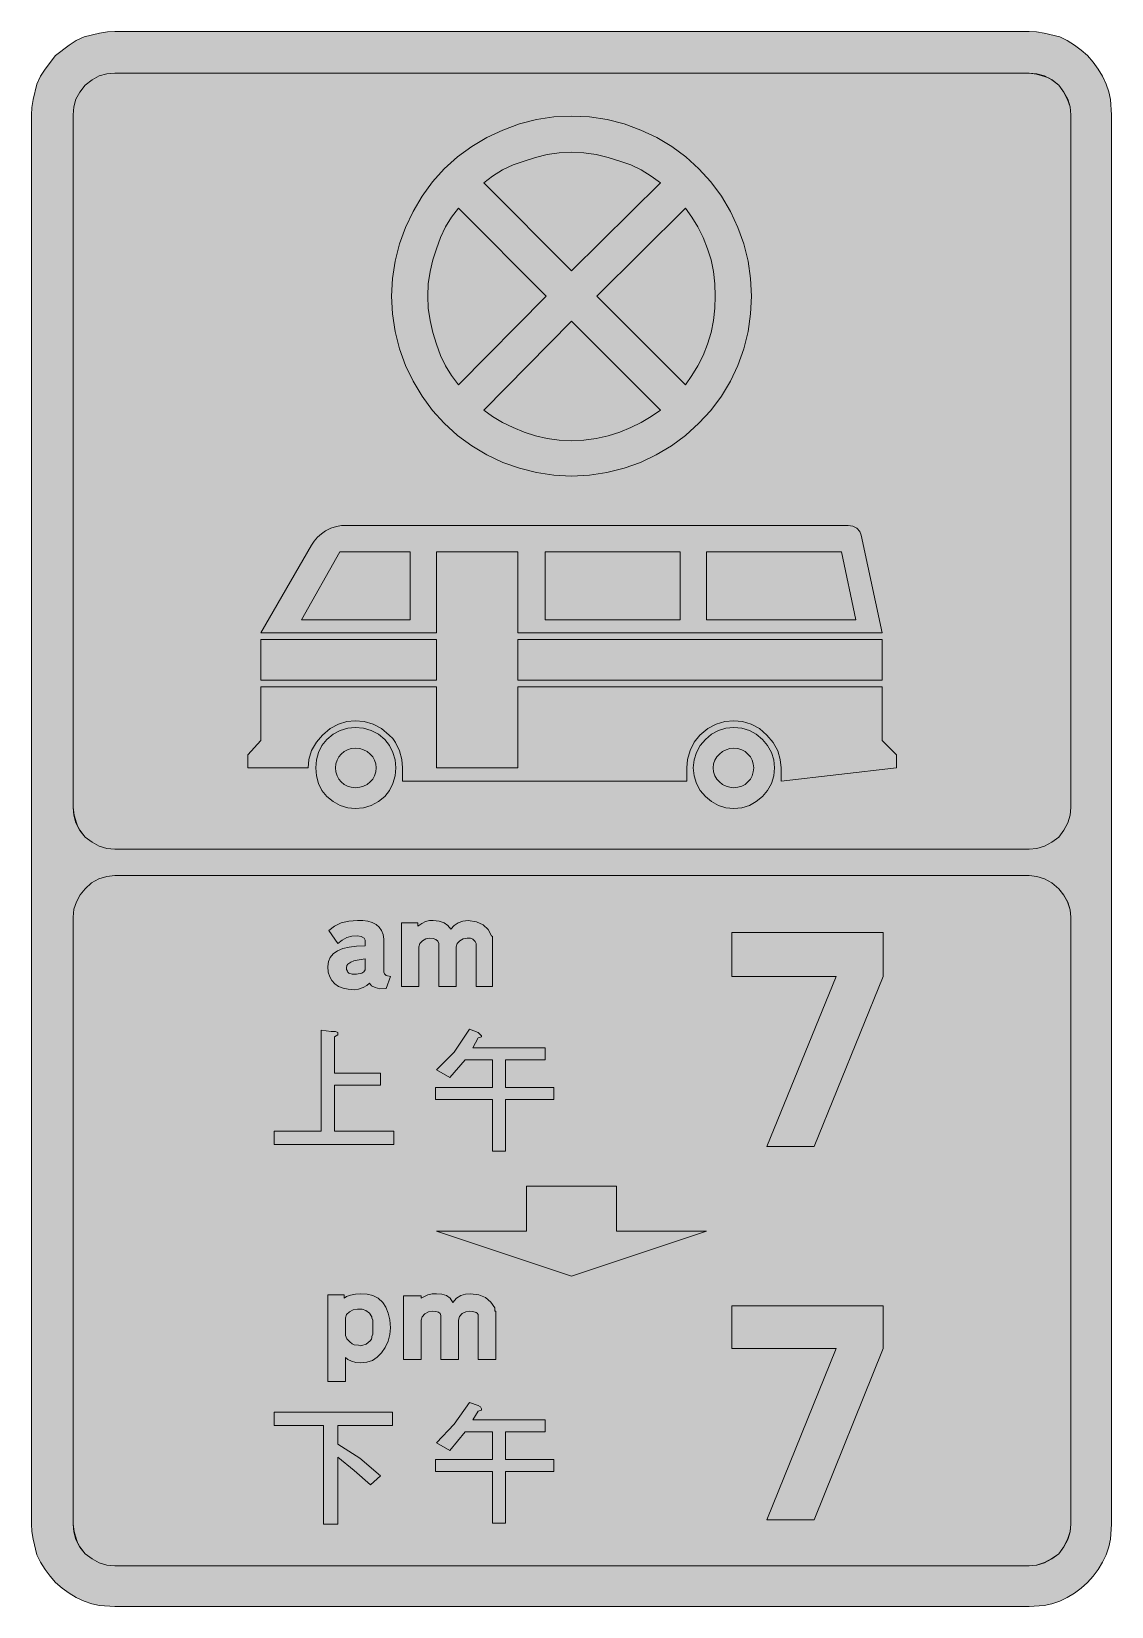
# Model space of a CAD drawing. Header units: metres. Extents: x 196 to 373, y 6 to 264.
import ezdxf

# ---------------------------------------------------------------- set-up
doc = ezdxf.new("R2010")
doc.units = ezdxf.units.M
for name, color, linetype, true_color in [('FILL_BLACK_000000', 7, 'Continuous', 0x000000), ('FILL_BLUE_0000FF', 7, 'Continuous', 0x0000ff), ('FILL_RED_FF0000', 7, 'Continuous', 0xff0000), ('FILL_WHITE_FFFFFF', 7, 'Continuous', 0xffffff)]:
    doc.layers.add(name, color=color, linetype=linetype, true_color=true_color)

msp = doc.modelspace()

# ---------------------------------------------------------------- hatches: boundary and pattern name
at = {"layer": 'FILL_BLACK_000000', "true_color": 0x000000}
h = msp.add_hatch(color=7, dxfattribs=at)
h.dxf.hatch_style = 1
h.paths.add_polyline_path([(362.27, 263.63), (364.86, 262.98), (366.07, 262.38), (367.25, 261.65), (368.35, 260.83), (369.36, 259.92), (370.34, 258.83), (371.16, 257.71), (371.84, 256.53), (372.42, 255.24), (372.86, 254), (373.14, 252.72), (373.32, 250.2), (373.32, 19.08), (373.14, 16.63), (372.86, 15.36), (372.42, 14.04), (371.84, 12.83), (371.16, 11.65), (370.34, 10.55), (369.36, 9.54), (368.35, 8.56), (367.25, 7.74), (366.07, 7.06), (364.86, 6.48), (363.54, 6.04), (362.27, 5.76), (359.82, 5.58), (209.88, 5.58), (207.36, 5.76), (206.08, 6.04), (204.84, 6.48), (203.55, 7.06), (202.37, 7.74), (201.25, 8.56), (200.16, 9.54), (199.25, 10.55), (198.43, 11.65), (197.7, 12.83), (197.1, 14.04), (196.45, 16.63), (196.26, 17.86), (196.2, 19.08), (196.2, 250.2), (196.26, 251.44), (196.45, 252.72), (197.1, 255.24), (197.7, 256.53), (198.43, 257.71), (200.16, 259.92), (202.37, 261.65), (203.55, 262.38), (204.84, 262.98), (207.36, 263.63), (208.64, 263.82), (209.88, 263.88), (359.82, 263.88), (361.04, 263.82), (362.27, 263.63)])
h.paths.add_polyline_path([(206.13, 255.98), (205.02, 255.06), (204.1, 253.95), (203.49, 252.76), (203.15, 251.52), (203.04, 250.2), (203.04, 136.62), (203.15, 135.38), (203.49, 134.12), (204.1, 132.9), (205.02, 131.76), (206.13, 130.92), (207.32, 130.3), (208.56, 129.91), (209.88, 129.78), (359.82, 129.78), (361.06, 129.91), (362.32, 130.3), (363.54, 130.92), (364.68, 131.76), (365.52, 132.9), (366.14, 134.12), (366.53, 135.38), (366.66, 136.62), (366.66, 250.2), (366.53, 251.52), (366.14, 252.76), (365.52, 253.95), (364.68, 255.06), (363.54, 255.98), (362.32, 256.59), (361.06, 256.93), (359.82, 257.04), (209.88, 257.04), (208.56, 256.93), (207.32, 256.59), (206.13, 255.98)], flags=16)
h.paths.add_polyline_path([(207.25, 124.92), (206.06, 124.24), (205.02, 123.3), (204.18, 122.29), (203.56, 121.16), (203.17, 119.93), (203.04, 118.62), (203.04, 19.08), (203.15, 17.84), (203.49, 16.58), (204.1, 15.36), (205.02, 14.22), (206.13, 13.38), (207.32, 12.76), (208.56, 12.37), (209.88, 12.24), (359.82, 12.24), (361.06, 12.37), (362.32, 12.76), (363.54, 13.38), (364.68, 14.22), (365.52, 15.36), (366.14, 16.58), (366.53, 17.84), (366.66, 19.08), (366.66, 118.62), (366.53, 119.81), (366.12, 121.14), (365.47, 122.29), (364.68, 123.3), (363.54, 124.24), (362.32, 124.92), (361.06, 125.32), (359.82, 125.46), (209.88, 125.46), (208.54, 125.32), (207.25, 124.92)], flags=16)
h = msp.add_hatch(color=7, dxfattribs=at)
h.dxf.hatch_style = 1
h.paths.add_polyline_path([(332.28, 181.26), (335.7, 165.24), (275.94, 165.24), (275.94, 178.56), (262.62, 178.56), (262.62, 165.24), (233.82, 165.24), (242.1, 179.64), (242.57, 180.31), (243.13, 180.94), (243.77, 181.51), (244.44, 181.98), (245.27, 182.41), (246.24, 182.7), (247.05, 182.86), (247.86, 182.88), (330.12, 182.88), (330.89, 182.75), (331.54, 182.41), (332.02, 181.89), (332.28, 181.26)])
h.paths.add_polyline_path([(302.58, 178.56), (280.44, 178.56), (280.44, 167.4), (302.58, 167.4), (302.58, 178.56)], flags=16)
h.paths.add_polyline_path([(331.38, 167.4), (329.04, 178.56), (306.9, 178.56), (306.9, 167.4), (331.38, 167.4)], flags=16)
h.paths.add_polyline_path([(246.78, 178.56), (240.48, 167.4), (258.3, 167.4), (258.3, 178.56), (246.78, 178.56)], flags=16)
h = msp.add_hatch(color=7, dxfattribs=at)
h.dxf.hatch_style = 1
h.paths.add_polyline_path([(262.62, 164.16), (262.62, 157.5), (233.82, 157.5), (233.82, 164.16), (262.62, 164.16)])
h = msp.add_hatch(color=7, dxfattribs=at)
h.dxf.hatch_style = 1
h.paths.add_polyline_path([(335.7, 164.16), (335.7, 157.5), (275.94, 157.5), (275.94, 164.16), (335.7, 164.16)])
h = msp.add_hatch(color=7, dxfattribs=at)
h.dxf.hatch_style = 1
h.paths.add_polyline_path([(338.04, 145.26), (338.04, 143.1), (319.14, 140.94), (319.14, 143.1), (319, 144.5), (318.58, 145.93), (317.85, 147.3), (316.8, 148.5), (315.6, 149.55), (314.23, 150.28), (312.8, 150.7), (311.4, 150.84), (309.92, 150.7), (308.47, 150.28), (307.1, 149.55), (305.82, 148.5), (304.87, 147.31), (304.2, 145.98), (303.79, 144.47), (303.66, 143.1), (303.66, 140.94), (257.04, 140.94), (257.04, 143.1), (256.93, 144.5), (256.57, 145.93), (255.9, 147.3), (255.44, 147.93), (254.88, 148.5), (253.6, 149.55), (252.22, 150.28), (250.78, 150.7), (249.3, 150.84), (247.92, 150.7), (246.53, 150.28), (245.17, 149.55), (243.9, 148.5), (242.93, 147.31), (242.1, 145.98), (241.69, 144.47), (241.56, 143.1), (231.66, 143.1), (231.66, 145.26), (233.82, 147.6), (233.82, 156.42), (262.62, 156.42), (262.62, 143.1), (275.94, 143.1), (275.94, 156.42), (335.7, 156.42), (335.7, 147.6), (338.04, 145.26)])
h = msp.add_hatch(color=7, dxfattribs=at)
h.dxf.hatch_style = 1
h.paths.add_polyline_path([(255.47, 140.56), (254.9, 139.43), (254.16, 138.42), (253.12, 137.58), (251.93, 136.96), (250.64, 136.57), (249.3, 136.44), (248.06, 136.57), (246.83, 136.96), (245.66, 137.58), (244.62, 138.42), (243.81, 139.43), (243.25, 140.56), (242.92, 141.79), (242.82, 143.1), (242.92, 144.41), (243.25, 145.64), (243.81, 146.77), (244.62, 147.78), (245.66, 148.62), (246.83, 149.24), (248.06, 149.63), (249.3, 149.76), (250.64, 149.63), (251.93, 149.24), (253.12, 148.62), (254.16, 147.78), (254.9, 146.77), (255.47, 145.64), (255.83, 144.41), (255.96, 143.1), (255.83, 141.79), (255.47, 140.56)])
h.paths.add_polyline_path([(252.46, 144.37), (252.16, 144.92), (251.75, 145.39), (251.25, 145.79), (250.67, 146.09), (250.02, 146.27), (249.3, 146.34), (248.64, 146.27), (248.03, 146.09), (247.48, 145.79), (247.01, 145.39), (246.61, 144.92), (246.31, 144.37), (246.13, 143.76), (246.06, 143.1), (246.13, 142.44), (246.31, 141.83), (246.61, 141.28), (247.01, 140.8), (247.48, 140.41), (248.03, 140.11), (248.64, 139.93), (249.3, 139.86), (250.02, 139.93), (250.67, 140.11), (251.25, 140.41), (251.75, 140.8), (252.16, 141.28), (252.46, 141.83), (252.65, 142.44), (252.72, 143.1), (252.65, 143.76), (252.46, 144.37)], flags=16)
h = msp.add_hatch(color=7, dxfattribs=at)
h.dxf.hatch_style = 1
h.paths.add_polyline_path([(317.54, 140.56), (316.92, 139.43), (316.08, 138.42), (315.07, 137.58), (313.94, 136.96), (312.71, 136.57), (311.4, 136.44), (310.09, 136.57), (308.86, 136.96), (307.73, 137.58), (306.72, 138.42), (305.88, 139.43), (305.26, 140.56), (304.87, 141.79), (304.74, 143.1), (304.87, 144.41), (305.26, 145.64), (305.88, 146.77), (306.72, 147.78), (307.73, 148.62), (308.86, 149.24), (310.09, 149.63), (311.4, 149.76), (312.71, 149.63), (313.94, 149.24), (315.07, 148.62), (316.08, 147.78), (316.92, 146.77), (317.54, 145.64), (317.93, 144.41), (318.06, 143.1), (317.93, 141.79), (317.54, 140.56)])
h.paths.add_polyline_path([(314.39, 144.37), (314.09, 144.92), (313.69, 145.39), (313.22, 145.79), (312.67, 146.09), (312.06, 146.27), (311.4, 146.34), (310.74, 146.27), (310.11, 146.09), (309.53, 145.79), (309.01, 145.39), (308.59, 144.92), (308.26, 144.37), (308.05, 143.76), (307.98, 143.1), (308.05, 142.44), (308.26, 141.83), (308.59, 141.28), (309.01, 140.8), (309.53, 140.41), (310.11, 140.11), (310.74, 139.93), (311.4, 139.86), (312.06, 139.93), (312.67, 140.11), (313.22, 140.41), (313.69, 140.8), (314.09, 141.28), (314.39, 141.83), (314.57, 142.44), (314.64, 143.1), (314.57, 143.76), (314.39, 144.37)], flags=16)
h = msp.add_hatch(color=7, dxfattribs=at)
h.dxf.hatch_style = 1
h.paths.add_polyline_path([(250.9, 114.88), (250.74, 115.2), (250.27, 115.45), (249.66, 115.56), (248.75, 115.49), (247.9, 115.27), (247.13, 114.88), (246.42, 114.3), (244.98, 116.46), (245.9, 117.16), (246.96, 117.72), (248.24, 117.97), (249.66, 118.08), (250.56, 118.09), (251.37, 117.98), (252.09, 117.76), (252.7, 117.43), (253.2, 116.98), (253.58, 116.43), (253.85, 115.78), (253.98, 115.02), (253.98, 109.62), (254.09, 109.35), (254.34, 109.08), (255.06, 108.9), (254.34, 106.92), (253.3, 106.87), (252.54, 107.1), (251.95, 107.39), (251.64, 107.82), (251.22, 107.42), (250.58, 107.08), (249.84, 106.83), (249.12, 106.74), (248.16, 106.8), (247.31, 106.98), (246.57, 107.27), (245.95, 107.68), (245.45, 108.22), (245.1, 108.87), (244.87, 109.63), (244.8, 110.52), (244.9, 111.34), (245.2, 112.04), (245.69, 112.63), (246.37, 113.11), (247.24, 113.47), (248.29, 113.73), (249.52, 113.89), (250.92, 113.94), (250.92, 114.3), (250.9, 114.88)])
h.paths.add_polyline_path([(248.04, 109.8), (248.06, 109.62), (248.22, 109.44), (248.78, 109.28), (249.48, 109.26), (250.4, 109.42), (250.72, 109.64), (250.92, 109.98), (250.92, 111.78), (249.61, 111.58), (249.05, 111.45), (248.58, 111.24), (248.08, 110.92), (247.92, 110.68), (247.86, 110.34), (247.88, 110.07), (248.04, 109.8)], flags=16)
h = msp.add_hatch(color=7, dxfattribs=at)
h.dxf.hatch_style = 1
h.paths.add_polyline_path([(267, 115.08), (266.42, 114.75), (266.01, 114.29), (265.86, 113.76), (265.86, 107.28), (262.98, 107.28), (262.98, 114.3), (262.86, 114.67), (262.53, 114.95), (262.07, 115.14), (261.54, 115.2), (260.88, 115.08), (260.3, 114.75), (259.89, 114.29), (259.74, 113.76), (259.74, 107.28), (256.86, 107.28), (256.86, 117.72), (259.56, 117.72), (259.56, 117.18), (260.19, 117.61), (260.82, 117.9), (261.45, 118.06), (262.08, 118.08), (263.06, 117.98), (263.86, 117.7), (264.48, 117.24), (264.96, 116.64), (265.54, 117.24), (266.2, 117.7), (266.96, 117.98), (267.84, 118.08), (269.19, 117.84), (270.27, 117.36), (271.08, 116.61), (271.62, 115.56), (271.78, 115.47), (271.8, 115.38), (271.8, 115.2), (271.8, 107.28), (269.1, 107.28), (269.1, 114.3), (268.96, 114.66), (268.56, 115.02), (268.18, 115.18), (267.66, 115.2), (267, 115.08)])
h = msp.add_hatch(color=7, dxfattribs=at)
h.dxf.hatch_style = 1
h.paths.add_polyline_path([(328.14, 108.9), (311.04, 108.9), (311.04, 116.1), (335.88, 116.1), (335.88, 108.9), (324.54, 81), (316.8, 81), (328.14, 108.9)])
h = msp.add_hatch(color=7, dxfattribs=at)
h.dxf.hatch_style = 1
h.paths.add_polyline_path([(246.06, 99.9), (246.42, 99.72), (246.42, 99.36), (245.88, 99), (245.88, 93.06), (253.44, 93.06), (253.44, 91.08), (245.88, 91.08), (245.88, 83.52), (255.6, 83.52), (255.6, 81.36), (235.98, 81.36), (235.98, 83.52), (243.72, 83.52), (243.72, 100.08), (245.34, 99.9), (246.06, 99.9)])
h = msp.add_hatch(color=7, dxfattribs=at)
h.dxf.hatch_style = 1
h.paths.add_polyline_path([(265.5, 96.48), (268.02, 100.26), (269.46, 99.72), (270, 99.18), (270, 99), (269.46, 98.82), (268.56, 97.2), (280.44, 97.2), (280.44, 95.22), (273.96, 95.22), (273.96, 90.72), (281.88, 90.72), (281.88, 88.74), (273.96, 88.74), (273.96, 80.28), (271.8, 80.28), (271.8, 88.74), (262.44, 88.74), (262.44, 90.72), (271.8, 90.72), (271.8, 95.22), (267.3, 95.22), (264.78, 92.34), (262.62, 93.6), (265.5, 96.48)])
h = msp.add_hatch(color=7, dxfattribs=at)
h.dxf.hatch_style = 1
h.paths.add_polyline_path([(277.38, 67.14), (277.38, 74.52), (292.14, 74.52), (292.14, 67.14), (306.9, 67.14), (284.76, 59.76), (262.62, 67.14), (277.38, 67.14)])
h = msp.add_hatch(color=7, dxfattribs=at)
h.dxf.hatch_style = 1
h.paths.add_polyline_path([(254.68, 49.09), (254.22, 48.06), (253.62, 47.16), (252.91, 46.45), (252.11, 45.94), (251.22, 45.64), (250.2, 45.54), (249.4, 45.6), (248.67, 45.79), (248.07, 46.07), (247.68, 46.44), (247.68, 42.48), (244.8, 42.48), (244.8, 56.7), (247.5, 56.7), (247.5, 56.16), (247.85, 56.42), (248.51, 56.65), (249.35, 56.82), (250.2, 56.88), (251.24, 56.81), (252.2, 56.56), (253.06, 56.12), (253.8, 55.44), (254.3, 54.67), (254.7, 53.71), (254.96, 52.58), (255.06, 51.3), (254.96, 50.2), (254.68, 49.09)])
h.paths.add_polyline_path([(250.4, 48.37), (251.1, 48.6), (251.75, 49.14), (251.94, 49.41), (252, 49.68), (252, 49.86), (252.18, 50.22), (252.18, 52.56), (252, 52.92), (252, 53.1), (251.61, 53.7), (251.05, 54.13), (250.43, 54.37), (249.84, 54.36), (249.66, 54.36), (248.97, 54.24), (248.33, 53.91), (247.86, 53.45), (247.68, 52.92), (247.68, 50.04), (247.9, 49.5), (248.4, 48.96), (248.78, 48.65), (249.12, 48.49), (249.84, 48.42), (250.11, 48.35), (250.4, 48.37)], flags=16)
h = msp.add_hatch(color=7, dxfattribs=at)
h.dxf.hatch_style = 1
h.paths.add_polyline_path([(266.85, 53.62), (266.4, 53.16), (266.22, 52.56), (266.22, 46.08), (263.34, 46.08), (263.34, 53.28), (263.24, 53.62), (262.96, 53.84), (262.5, 53.96), (261.9, 54), (261.31, 53.88), (260.73, 53.55), (260.28, 53.09), (260.1, 52.56), (260.1, 46.08), (257.22, 46.08), (257.22, 56.52), (260.1, 56.52), (260.1, 56.16), (261.18, 56.7), (261.9, 56.86), (262.62, 56.88), (263.5, 56.81), (264.24, 56.56), (264.85, 56.12), (265.32, 55.44), (265.92, 56.12), (266.62, 56.56), (267.4, 56.81), (268.2, 56.88), (269.55, 56.72), (270.65, 56.25), (271.52, 55.51), (272.16, 54.54), (272.16, 54.18), (272.16, 54.07), (272.16, 54), (272.34, 54), (272.34, 53.64), (272.34, 46.08), (269.46, 46.08), (269.46, 53.1), (269.46, 53.46), (269.28, 53.71), (269.1, 53.82), (268.56, 53.98), (268.02, 54), (267.43, 53.9), (266.85, 53.62)])
h = msp.add_hatch(color=7, dxfattribs=at)
h.dxf.hatch_style = 1
h.paths.add_polyline_path([(328.14, 47.88), (311.04, 47.88), (311.04, 54.9), (335.88, 54.9), (335.88, 47.88), (324.54, 19.8), (316.8, 19.8), (328.14, 47.88)])
h = msp.add_hatch(color=7, dxfattribs=at)
h.dxf.hatch_style = 1
h.paths.add_polyline_path([(265.5, 35.46), (268.02, 39.06), (269.46, 38.52), (269.82, 38.34), (270, 37.98), (270, 37.8), (269.46, 37.62), (268.56, 36.18), (280.44, 36.18), (280.44, 34.2), (273.96, 34.2), (273.96, 29.7), (281.88, 29.7), (281.88, 27.72), (273.96, 27.72), (273.96, 19.26), (271.8, 19.26), (271.8, 27.72), (262.44, 27.72), (262.44, 29.7), (271.8, 29.7), (271.8, 34.2), (267.3, 34.2), (264.78, 31.14), (262.62, 32.4), (265.5, 35.46)])
h = msp.add_hatch(color=7, dxfattribs=at)
h.dxf.hatch_style = 1
h.paths.add_polyline_path([(255.42, 37.44), (255.42, 35.28), (246.42, 35.28), (246.42, 32.22), (250.02, 29.88), (253.44, 27), (251.82, 25.56), (249.12, 27.9), (246.42, 30.06), (246.42, 19.08), (244.08, 19.08), (244.08, 35.28), (235.98, 35.28), (235.98, 37.44), (255.42, 37.44)])
at = {"layer": 'FILL_BLUE_0000FF', "true_color": 0x0000ff}
h = msp.add_hatch(color=7, dxfattribs=at)
h.dxf.hatch_style = 1
h.paths.add_polyline_path([(271.81, 240.18), (273.42, 241.18), (275.17, 242), (277.02, 242.64), (278.84, 243.24), (280.75, 243.7), (282.74, 243.98), (284.76, 244.08), (286.78, 243.98), (288.79, 243.7), (290.76, 243.24), (292.68, 242.64), (294.51, 242), (296.21, 241.18), (297.82, 240.18), (299.34, 239.04), (284.76, 224.64), (270.36, 239.04), (271.81, 240.18)])
h = msp.add_hatch(color=7, dxfattribs=at)
h.dxf.hatch_style = 1
h.paths.add_polyline_path([(265.08, 207.44), (264.08, 209.05), (263.26, 210.75), (262.62, 212.58), (262.02, 214.5), (261.56, 216.47), (261.28, 218.48), (261.18, 220.5), (261.28, 222.52), (261.56, 224.5), (262.02, 226.42), (262.62, 228.24), (263.26, 230.09), (264.08, 231.84), (265.08, 233.45), (266.22, 234.9), (280.62, 220.5), (266.22, 205.92), (265.08, 207.44)])
h = msp.add_hatch(color=7, dxfattribs=at)
h.dxf.hatch_style = 1
h.paths.add_polyline_path([(288.9, 220.5), (303.48, 234.9), (304.52, 233.45), (305.48, 231.84), (306.34, 230.09), (307.08, 228.24), (307.66, 226.42), (308.05, 224.5), (308.27, 222.52), (308.34, 220.5), (308.27, 218.48), (308.05, 216.47), (307.66, 214.5), (307.08, 212.58), (306.34, 210.75), (305.48, 209.05), (304.52, 207.44), (303.48, 205.92), (288.9, 220.5)])
h = msp.add_hatch(color=7, dxfattribs=at)
h.dxf.hatch_style = 1
h.paths.add_polyline_path([(284.76, 216.36), (299.34, 201.78), (297.82, 200.74), (296.21, 199.78), (294.51, 198.92), (292.68, 198.18), (290.76, 197.58), (288.79, 197.12), (286.78, 196.84), (284.76, 196.74), (282.74, 196.84), (280.75, 197.12), (278.84, 197.58), (277.02, 198.18), (275.17, 198.92), (273.42, 199.78), (271.81, 200.74), (270.36, 201.78), (284.76, 216.36)])
at = {"layer": 'FILL_RED_FF0000', "true_color": 0xff0000}
h = msp.add_hatch(color=7, dxfattribs=at)
h.dxf.hatch_style = 1
h.paths.add_polyline_path([(314.14, 217.55), (313.71, 214.66), (313.02, 211.84), (312.05, 209.11), (310.83, 206.51), (309.34, 204.05), (307.61, 201.74), (305.64, 199.62), (303.47, 197.65), (301.14, 195.92), (298.67, 194.43), (296.08, 193.21), (293.38, 192.24), (290.58, 191.55), (287.7, 191.12), (284.76, 190.98), (281.87, 191.12), (279.02, 191.55), (276.22, 192.24), (273.51, 193.21), (270.9, 194.43), (268.41, 195.92), (266.06, 197.65), (263.88, 199.62), (261.96, 201.74), (260.25, 204.05), (258.77, 206.51), (257.53, 209.11), (256.55, 211.84), (255.83, 214.66), (255.39, 217.55), (255.24, 220.5), (255.39, 223.39), (255.83, 226.24), (256.55, 229.04), (257.53, 231.75), (258.77, 234.36), (260.25, 236.85), (261.96, 239.2), (263.88, 241.38), (266.06, 243.3), (268.41, 245.01), (270.9, 246.49), (273.51, 247.72), (276.22, 248.71), (279.02, 249.43), (281.87, 249.87), (284.76, 250.02), (287.71, 249.87), (290.6, 249.43), (293.42, 248.71), (296.14, 247.72), (298.75, 246.49), (301.21, 245.01), (303.52, 243.3), (305.64, 241.38), (307.61, 239.2), (309.34, 236.85), (310.83, 234.36), (312.05, 231.75), (313.02, 229.04), (313.71, 226.24), (314.14, 223.39), (314.28, 220.5), (314.14, 217.55)])
at = {"layer": 'FILL_WHITE_FFFFFF', "true_color": 0xffffff}
h = msp.add_hatch(color=7, dxfattribs=at)
h.dxf.hatch_style = 1
h.paths.add_polyline_path([(359.82, 257.04), (361.01, 256.9), (362.34, 256.5), (362.98, 256.3), (363.58, 255.98), (364.68, 255.06), (365.47, 253.96), (366.12, 252.72), (366.53, 251.53), (366.66, 250.2), (366.66, 136.62), (366.53, 135.38), (366.14, 134.12), (365.52, 132.9), (364.68, 131.76), (363.54, 130.92), (362.32, 130.3), (361.06, 129.91), (359.82, 129.78), (209.88, 129.78), (208.56, 129.91), (207.32, 130.3), (206.13, 130.92), (205.02, 131.76), (204.1, 132.86), (203.78, 133.46), (203.58, 134.1), (203.18, 135.36), (203.04, 136.62), (203.04, 250.2), (203.15, 251.52), (203.49, 252.76), (204.1, 253.95), (205.02, 255.06), (206.13, 255.98), (207.32, 256.59), (208.56, 256.93), (209.88, 257.04), (359.82, 257.04)])
h = msp.add_hatch(color=7, dxfattribs=at)
h.dxf.hatch_style = 1
h.paths.add_polyline_path([(359.82, 125.46), (361.06, 125.32), (362.32, 124.92), (363.54, 124.24), (364.68, 123.3), (365.52, 122.26), (366.14, 121.09), (366.53, 119.86), (366.66, 118.62), (366.66, 19.08), (366.53, 17.89), (366.12, 16.56), (365.47, 15.32), (364.68, 14.22), (363.51, 13.43), (362.34, 12.78), (361.01, 12.37), (359.82, 12.24), (209.88, 12.24), (208.56, 12.37), (207.32, 12.76), (206.13, 13.38), (205.02, 14.22), (204.1, 15.32), (203.78, 15.92), (203.58, 16.56), (203.18, 17.89), (203.04, 19.08), (203.04, 118.62), (203.17, 119.93), (203.56, 121.16), (204.18, 122.29), (205.02, 123.3), (206.06, 124.24), (207.25, 124.92), (208.54, 125.32), (209.88, 125.46), (359.82, 125.46)])

# ---------------------------------------------------------------- linework, layer by layer
at = {"layer": 'FILL_BLACK_000000', "lineweight": 0, "true_color": 0x000000}
for points in [[(362.27, 263.63), (364.86, 262.98), (366.07, 262.38), (367.25, 261.65), (368.35, 260.83), (369.36, 259.92), (370.34, 258.83), (371.16, 257.71), (371.84, 256.53), (372.42, 255.24), (372.86, 254), (373.14, 252.72), (373.32, 250.2), (373.32, 19.08), (373.14, 16.63), (372.86, 15.36), (372.42, 14.04), (371.84, 12.83), (371.16, 11.65), (370.34, 10.55), (369.36, 9.54), (368.35, 8.56), (367.25, 7.74), (366.07, 7.06), (364.86, 6.48), (363.54, 6.04), (362.27, 5.76), (359.82, 5.58), (209.88, 5.58), (207.36, 5.76), (206.08, 6.04), (204.84, 6.48), (203.55, 7.06), (202.37, 7.74), (201.25, 8.56), (200.16, 9.54), (199.25, 10.55), (198.43, 11.65), (197.7, 12.83), (197.1, 14.04), (196.45, 16.63), (196.26, 17.86), (196.2, 19.08), (196.2, 250.2), (196.26, 251.44), (196.45, 252.72), (197.1, 255.24), (197.7, 256.53), (198.43, 257.71), (200.16, 259.92), (202.37, 261.65), (203.55, 262.38), (204.84, 262.98), (207.36, 263.63), (208.64, 263.82), (209.88, 263.88), (359.82, 263.88), (361.04, 263.82)], [(206.13, 255.98), (205.02, 255.06), (204.1, 253.95), (203.49, 252.76), (203.15, 251.52), (203.04, 250.2), (203.04, 136.62), (203.15, 135.38), (203.49, 134.12), (204.1, 132.9), (205.02, 131.76), (206.13, 130.92), (207.32, 130.3), (208.56, 129.91), (209.88, 129.78), (359.82, 129.78), (361.06, 129.91), (362.32, 130.3), (363.54, 130.92), (364.68, 131.76), (365.52, 132.9), (366.14, 134.12), (366.53, 135.38), (366.66, 136.62), (366.66, 250.2), (366.53, 251.52), (366.14, 252.76), (365.52, 253.95), (364.68, 255.06), (363.54, 255.98), (362.32, 256.59), (361.06, 256.93), (359.82, 257.04), (209.88, 257.04), (208.56, 256.93), (207.32, 256.59)], [(332.28, 181.26), (335.7, 165.24), (275.94, 165.24), (275.94, 178.56), (262.62, 178.56), (262.62, 165.24), (233.82, 165.24), (242.1, 179.64), (242.57, 180.31), (243.13, 180.94), (243.77, 181.51), (244.44, 181.98), (245.27, 182.41), (246.24, 182.7), (247.05, 182.86), (247.86, 182.88), (330.12, 182.88), (330.89, 182.75), (331.54, 182.41), (332.02, 181.89)], [(246.78, 178.56), (240.48, 167.4), (258.3, 167.4), (258.3, 178.56)], [(302.58, 178.56), (280.44, 178.56), (280.44, 167.4), (302.58, 167.4)], [(331.38, 167.4), (329.04, 178.56), (306.9, 178.56), (306.9, 167.4)], [(262.62, 164.16), (262.62, 157.5), (233.82, 157.5), (233.82, 164.16)], [(335.7, 164.16), (335.7, 157.5), (275.94, 157.5), (275.94, 164.16)], [(338.04, 145.26), (338.04, 143.1), (319.14, 140.94), (319.14, 143.1), (319, 144.5), (318.58, 145.93), (317.85, 147.3), (316.8, 148.5), (315.6, 149.55), (314.23, 150.28), (312.8, 150.7), (311.4, 150.84), (309.92, 150.7), (308.47, 150.28), (307.1, 149.55), (305.82, 148.5), (304.87, 147.31), (304.2, 145.98), (303.79, 144.47), (303.66, 143.1), (303.66, 140.94), (257.04, 140.94), (257.04, 143.1), (256.93, 144.5), (256.57, 145.93), (255.9, 147.3), (255.44, 147.93), (254.88, 148.5), (253.6, 149.55), (252.22, 150.28), (250.78, 150.7), (249.3, 150.84), (247.92, 150.7), (246.53, 150.28), (245.17, 149.55), (243.9, 148.5), (242.93, 147.31), (242.1, 145.98), (241.69, 144.47), (241.56, 143.1), (231.66, 143.1), (231.66, 145.26), (233.82, 147.6), (233.82, 156.42), (262.62, 156.42), (262.62, 143.1), (275.94, 143.1), (275.94, 156.42), (335.7, 156.42), (335.7, 147.6)], [(255.47, 140.56), (254.9, 139.43), (254.16, 138.42), (253.12, 137.58), (251.93, 136.96), (250.64, 136.57), (249.3, 136.44), (248.06, 136.57), (246.83, 136.96), (245.66, 137.58), (244.62, 138.42), (243.81, 139.43), (243.25, 140.56), (242.92, 141.79), (242.82, 143.1), (242.92, 144.41), (243.25, 145.64), (243.81, 146.77), (244.62, 147.78), (245.66, 148.62), (246.83, 149.24), (248.06, 149.63), (249.3, 149.76), (250.64, 149.63), (251.93, 149.24), (253.12, 148.62), (254.16, 147.78), (254.9, 146.77), (255.47, 145.64), (255.83, 144.41), (255.96, 143.1), (255.83, 141.79)], [(317.54, 140.56), (316.92, 139.43), (316.08, 138.42), (315.07, 137.58), (313.94, 136.96), (312.71, 136.57), (311.4, 136.44), (310.09, 136.57), (308.86, 136.96), (307.73, 137.58), (306.72, 138.42), (305.88, 139.43), (305.26, 140.56), (304.87, 141.79), (304.74, 143.1), (304.87, 144.41), (305.26, 145.64), (305.88, 146.77), (306.72, 147.78), (307.73, 148.62), (308.86, 149.24), (310.09, 149.63), (311.4, 149.76), (312.71, 149.63), (313.94, 149.24), (315.07, 148.62), (316.08, 147.78), (316.92, 146.77), (317.54, 145.64), (317.93, 144.41), (318.06, 143.1), (317.93, 141.79)], [(252.46, 144.37), (252.16, 144.92), (251.75, 145.39), (251.25, 145.79), (250.67, 146.09), (250.02, 146.27), (249.3, 146.34), (248.64, 146.27), (248.03, 146.09), (247.48, 145.79), (247.01, 145.39), (246.61, 144.92), (246.31, 144.37), (246.13, 143.76), (246.06, 143.1), (246.13, 142.44), (246.31, 141.83), (246.61, 141.28), (247.01, 140.8), (247.48, 140.41), (248.03, 140.11), (248.64, 139.93), (249.3, 139.86), (250.02, 139.93), (250.67, 140.11), (251.25, 140.41), (251.75, 140.8), (252.16, 141.28), (252.46, 141.83), (252.65, 142.44), (252.72, 143.1), (252.65, 143.76)], [(314.39, 144.37), (314.09, 144.92), (313.69, 145.39), (313.22, 145.79), (312.67, 146.09), (312.06, 146.27), (311.4, 146.34), (310.74, 146.27), (310.11, 146.09), (309.53, 145.79), (309.01, 145.39), (308.59, 144.92), (308.26, 144.37), (308.05, 143.76), (307.98, 143.1), (308.05, 142.44), (308.26, 141.83), (308.59, 141.28), (309.01, 140.8), (309.53, 140.41), (310.11, 140.11), (310.74, 139.93), (311.4, 139.86), (312.06, 139.93), (312.67, 140.11), (313.22, 140.41), (313.69, 140.8), (314.09, 141.28), (314.39, 141.83), (314.57, 142.44), (314.64, 143.1), (314.57, 143.76)], [(207.25, 124.92), (206.06, 124.24), (205.02, 123.3), (204.18, 122.29), (203.56, 121.16), (203.17, 119.93), (203.04, 118.62), (203.04, 19.08), (203.15, 17.84), (203.49, 16.58), (204.1, 15.36), (205.02, 14.22), (206.13, 13.38), (207.32, 12.76), (208.56, 12.37), (209.88, 12.24), (359.82, 12.24), (361.06, 12.37), (362.32, 12.76), (363.54, 13.38), (364.68, 14.22), (365.52, 15.36), (366.14, 16.58), (366.53, 17.84), (366.66, 19.08), (366.66, 118.62), (366.53, 119.81), (366.12, 121.14), (365.47, 122.29), (364.68, 123.3), (363.54, 124.24), (362.32, 124.92), (361.06, 125.32), (359.82, 125.46), (209.88, 125.46), (208.54, 125.32)], [(250.9, 114.88), (250.74, 115.2), (250.27, 115.45), (249.66, 115.56), (248.75, 115.49), (247.9, 115.27), (247.13, 114.88), (246.42, 114.3), (244.98, 116.46), (245.9, 117.16), (246.96, 117.72), (248.24, 117.97), (249.66, 118.08), (250.56, 118.09), (251.37, 117.98), (252.09, 117.76), (252.7, 117.43), (253.2, 116.98), (253.58, 116.43), (253.85, 115.78), (253.98, 115.02), (253.98, 109.62), (254.09, 109.35), (254.34, 109.08), (255.06, 108.9), (254.34, 106.92), (253.3, 106.87), (252.54, 107.1), (251.95, 107.39), (251.64, 107.82), (251.22, 107.42), (250.58, 107.08), (249.84, 106.83), (249.12, 106.74), (248.16, 106.8), (247.31, 106.98), (246.57, 107.27), (245.95, 107.68), (245.45, 108.22), (245.1, 108.87), (244.87, 109.63), (244.8, 110.52), (244.9, 111.34), (245.2, 112.04), (245.69, 112.63), (246.37, 113.11), (247.24, 113.47), (248.29, 113.73), (249.52, 113.89), (250.92, 113.94), (250.92, 114.3)], [(267, 115.08), (266.42, 114.75), (266.01, 114.29), (265.86, 113.76), (265.86, 107.28), (262.98, 107.28), (262.98, 114.3), (262.86, 114.67), (262.53, 114.95), (262.07, 115.14), (261.54, 115.2), (260.88, 115.08), (260.3, 114.75), (259.89, 114.29), (259.74, 113.76), (259.74, 107.28), (256.86, 107.28), (256.86, 117.72), (259.56, 117.72), (259.56, 117.18), (260.19, 117.61), (260.82, 117.9), (261.45, 118.06), (262.08, 118.08), (263.06, 117.98), (263.86, 117.7), (264.48, 117.24), (264.96, 116.64), (265.54, 117.24), (266.2, 117.7), (266.96, 117.98), (267.84, 118.08), (269.19, 117.84), (270.27, 117.36), (271.08, 116.61), (271.62, 115.56), (271.78, 115.47), (271.8, 115.38), (271.8, 115.2), (271.8, 107.28), (269.1, 107.28), (269.1, 114.3), (268.96, 114.66), (268.56, 115.02), (268.18, 115.18), (267.66, 115.2)], [(328.14, 108.9), (311.04, 108.9), (311.04, 116.1), (335.88, 116.1), (335.88, 108.9), (324.54, 81), (316.8, 81)], [(248.04, 109.8), (248.06, 109.62), (248.22, 109.44), (248.78, 109.28), (249.48, 109.26), (250.4, 109.42), (250.72, 109.64), (250.92, 109.98), (250.92, 111.78), (249.61, 111.58), (249.05, 111.45), (248.58, 111.24), (248.08, 110.92), (247.92, 110.68), (247.86, 110.34), (247.88, 110.07)], [(246.06, 99.9), (246.42, 99.72), (246.42, 99.36), (245.88, 99), (245.88, 93.06), (253.44, 93.06), (253.44, 91.08), (245.88, 91.08), (245.88, 83.52), (255.6, 83.52), (255.6, 81.36), (235.98, 81.36), (235.98, 83.52), (243.72, 83.52), (243.72, 100.08), (245.34, 99.9)], [(265.5, 96.48), (268.02, 100.26), (269.46, 99.72), (270, 99.18), (270, 99), (269.46, 98.82), (268.56, 97.2), (280.44, 97.2), (280.44, 95.22), (273.96, 95.22), (273.96, 90.72), (281.88, 90.72), (281.88, 88.74), (273.96, 88.74), (273.96, 80.28), (271.8, 80.28), (271.8, 88.74), (262.44, 88.74), (262.44, 90.72), (271.8, 90.72), (271.8, 95.22), (267.3, 95.22), (264.78, 92.34), (262.62, 93.6)], [(277.38, 67.14), (277.38, 74.52), (292.14, 74.52), (292.14, 67.14), (306.9, 67.14), (284.76, 59.76), (262.62, 67.14)], [(254.68, 49.09), (254.22, 48.06), (253.62, 47.16), (252.91, 46.45), (252.11, 45.94), (251.22, 45.64), (250.2, 45.54), (249.4, 45.6), (248.67, 45.79), (248.07, 46.07), (247.68, 46.44), (247.68, 42.48), (244.8, 42.48), (244.8, 56.7), (247.5, 56.7), (247.5, 56.16), (247.85, 56.42), (248.51, 56.65), (249.35, 56.82), (250.2, 56.88), (251.24, 56.81), (252.2, 56.56), (253.06, 56.12), (253.8, 55.44), (254.3, 54.67), (254.7, 53.71), (254.96, 52.58), (255.06, 51.3), (254.96, 50.2)], [(266.85, 53.62), (266.4, 53.16), (266.22, 52.56), (266.22, 46.08), (263.34, 46.08), (263.34, 53.28), (263.24, 53.62), (262.96, 53.84), (262.5, 53.96), (261.9, 54), (261.31, 53.88), (260.73, 53.55), (260.28, 53.09), (260.1, 52.56), (260.1, 46.08), (257.22, 46.08), (257.22, 56.52), (260.1, 56.52), (260.1, 56.16), (261.18, 56.7), (261.9, 56.86), (262.62, 56.88), (263.5, 56.81), (264.24, 56.56), (264.85, 56.12), (265.32, 55.44), (265.92, 56.12), (266.62, 56.56), (267.4, 56.81), (268.2, 56.88), (269.55, 56.72), (270.65, 56.25), (271.52, 55.51), (272.16, 54.54), (272.16, 54.18), (272.16, 54.07), (272.16, 54), (272.34, 54), (272.34, 53.64), (272.34, 46.08), (269.46, 46.08), (269.46, 53.1), (269.46, 53.46), (269.28, 53.71), (269.1, 53.82), (268.56, 53.98), (268.02, 54), (267.43, 53.9)], [(250.4, 48.37), (251.1, 48.6), (251.75, 49.14), (251.94, 49.41), (252, 49.68), (252, 49.86), (252.18, 50.22), (252.18, 52.56), (252, 52.92), (252, 53.1), (251.61, 53.7), (251.05, 54.13), (250.43, 54.37), (249.84, 54.36), (249.66, 54.36), (248.97, 54.24), (248.33, 53.91), (247.86, 53.45), (247.68, 52.92), (247.68, 50.04), (247.9, 49.5), (248.4, 48.96), (248.78, 48.65), (249.12, 48.49), (249.84, 48.42), (250.11, 48.35)], [(328.14, 47.88), (311.04, 47.88), (311.04, 54.9), (335.88, 54.9), (335.88, 47.88), (324.54, 19.8), (316.8, 19.8)], [(265.5, 35.46), (268.02, 39.06), (269.46, 38.52), (269.82, 38.34), (270, 37.98), (270, 37.8), (269.46, 37.62), (268.56, 36.18), (280.44, 36.18), (280.44, 34.2), (273.96, 34.2), (273.96, 29.7), (281.88, 29.7), (281.88, 27.72), (273.96, 27.72), (273.96, 19.26), (271.8, 19.26), (271.8, 27.72), (262.44, 27.72), (262.44, 29.7), (271.8, 29.7), (271.8, 34.2), (267.3, 34.2), (264.78, 31.14), (262.62, 32.4)], [(255.42, 37.44), (255.42, 35.28), (246.42, 35.28), (246.42, 32.22), (250.02, 29.88), (253.44, 27), (251.82, 25.56), (249.12, 27.9), (246.42, 30.06), (246.42, 19.08), (244.08, 19.08), (244.08, 35.28), (235.98, 35.28), (235.98, 37.44)]]:
    msp.add_lwpolyline(points, close=True, dxfattribs=at)
at = {"layer": 'FILL_BLUE_0000FF', "lineweight": 0, "true_color": 0x0000ff}
for points in [[(271.81, 240.18), (273.42, 241.18), (275.17, 242), (277.02, 242.64), (278.84, 243.24), (280.75, 243.7), (282.74, 243.98), (284.76, 244.08), (286.78, 243.98), (288.79, 243.7), (290.76, 243.24), (292.68, 242.64), (294.51, 242), (296.21, 241.18), (297.82, 240.18), (299.34, 239.04), (284.76, 224.64), (270.36, 239.04)], [(265.08, 207.44), (264.08, 209.05), (263.26, 210.75), (262.62, 212.58), (262.02, 214.5), (261.56, 216.47), (261.28, 218.48), (261.18, 220.5), (261.28, 222.52), (261.56, 224.5), (262.02, 226.42), (262.62, 228.24), (263.26, 230.09), (264.08, 231.84), (265.08, 233.45), (266.22, 234.9), (280.62, 220.5), (266.22, 205.92)], [(288.9, 220.5), (303.48, 234.9), (304.52, 233.45), (305.48, 231.84), (306.34, 230.09), (307.08, 228.24), (307.66, 226.42), (308.05, 224.5), (308.27, 222.52), (308.34, 220.5), (308.27, 218.48), (308.05, 216.47), (307.66, 214.5), (307.08, 212.58), (306.34, 210.75), (305.48, 209.05), (304.52, 207.44), (303.48, 205.92)], [(284.76, 216.36), (299.34, 201.78), (297.82, 200.74), (296.21, 199.78), (294.51, 198.92), (292.68, 198.18), (290.76, 197.58), (288.79, 197.12), (286.78, 196.84), (284.76, 196.74), (282.74, 196.84), (280.75, 197.12), (278.84, 197.58), (277.02, 198.18), (275.17, 198.92), (273.42, 199.78), (271.81, 200.74), (270.36, 201.78)]]:
    msp.add_lwpolyline(points, close=True, dxfattribs=at)
at = {"layer": 'FILL_RED_FF0000', "lineweight": 0, "true_color": 0xff0000}
msp.add_lwpolyline([(314.14, 217.55), (313.71, 214.66), (313.02, 211.84), (312.05, 209.11), (310.83, 206.51), (309.34, 204.05), (307.61, 201.74), (305.64, 199.62), (303.47, 197.65), (301.14, 195.92), (298.67, 194.43), (296.08, 193.21), (293.38, 192.24), (290.58, 191.55), (287.7, 191.12), (284.76, 190.98), (281.87, 191.12), (279.02, 191.55), (276.22, 192.24), (273.51, 193.21), (270.9, 194.43), (268.41, 195.92), (266.06, 197.65), (263.88, 199.62), (261.96, 201.74), (260.25, 204.05), (258.77, 206.51), (257.53, 209.11), (256.55, 211.84), (255.83, 214.66), (255.39, 217.55), (255.24, 220.5), (255.39, 223.39), (255.83, 226.24), (256.55, 229.04), (257.53, 231.75), (258.77, 234.36), (260.25, 236.85), (261.96, 239.2), (263.88, 241.38), (266.06, 243.3), (268.41, 245.01), (270.9, 246.49), (273.51, 247.72), (276.22, 248.71), (279.02, 249.43), (281.87, 249.87), (284.76, 250.02), (287.71, 249.87), (290.6, 249.43), (293.42, 248.71), (296.14, 247.72), (298.75, 246.49), (301.21, 245.01), (303.52, 243.3), (305.64, 241.38), (307.61, 239.2), (309.34, 236.85), (310.83, 234.36), (312.05, 231.75), (313.02, 229.04), (313.71, 226.24), (314.14, 223.39), (314.28, 220.5)], close=True, dxfattribs=at)
at = {"layer": 'FILL_WHITE_FFFFFF', "lineweight": 0, "true_color": 0xffffff}
for points in [[(359.82, 257.04), (361.01, 256.9), (362.34, 256.5), (362.98, 256.3), (363.58, 255.98), (364.68, 255.06), (365.47, 253.96), (366.12, 252.72), (366.53, 251.53), (366.66, 250.2), (366.66, 136.62), (366.53, 135.38), (366.14, 134.12), (365.52, 132.9), (364.68, 131.76), (363.54, 130.92), (362.32, 130.3), (361.06, 129.91), (359.82, 129.78), (209.88, 129.78), (208.56, 129.91), (207.32, 130.3), (206.13, 130.92), (205.02, 131.76), (204.1, 132.86), (203.78, 133.46), (203.58, 134.1), (203.18, 135.36), (203.04, 136.62), (203.04, 250.2), (203.15, 251.52), (203.49, 252.76), (204.1, 253.95), (205.02, 255.06), (206.13, 255.98), (207.32, 256.59), (208.56, 256.93), (209.88, 257.04)], [(359.82, 125.46), (361.06, 125.32), (362.32, 124.92), (363.54, 124.24), (364.68, 123.3), (365.52, 122.26), (366.14, 121.09), (366.53, 119.86), (366.66, 118.62), (366.66, 19.08), (366.53, 17.89), (366.12, 16.56), (365.47, 15.32), (364.68, 14.22), (363.51, 13.43), (362.34, 12.78), (361.01, 12.37), (359.82, 12.24), (209.88, 12.24), (208.56, 12.37), (207.32, 12.76), (206.13, 13.38), (205.02, 14.22), (204.1, 15.32), (203.78, 15.92), (203.58, 16.56), (203.18, 17.89), (203.04, 19.08), (203.04, 118.62), (203.17, 119.93), (203.56, 121.16), (204.18, 122.29), (205.02, 123.3), (206.06, 124.24), (207.25, 124.92), (208.54, 125.32), (209.88, 125.46)]]:
    msp.add_lwpolyline(points, close=True, dxfattribs=at)

doc.saveas('drawing.dxf')
